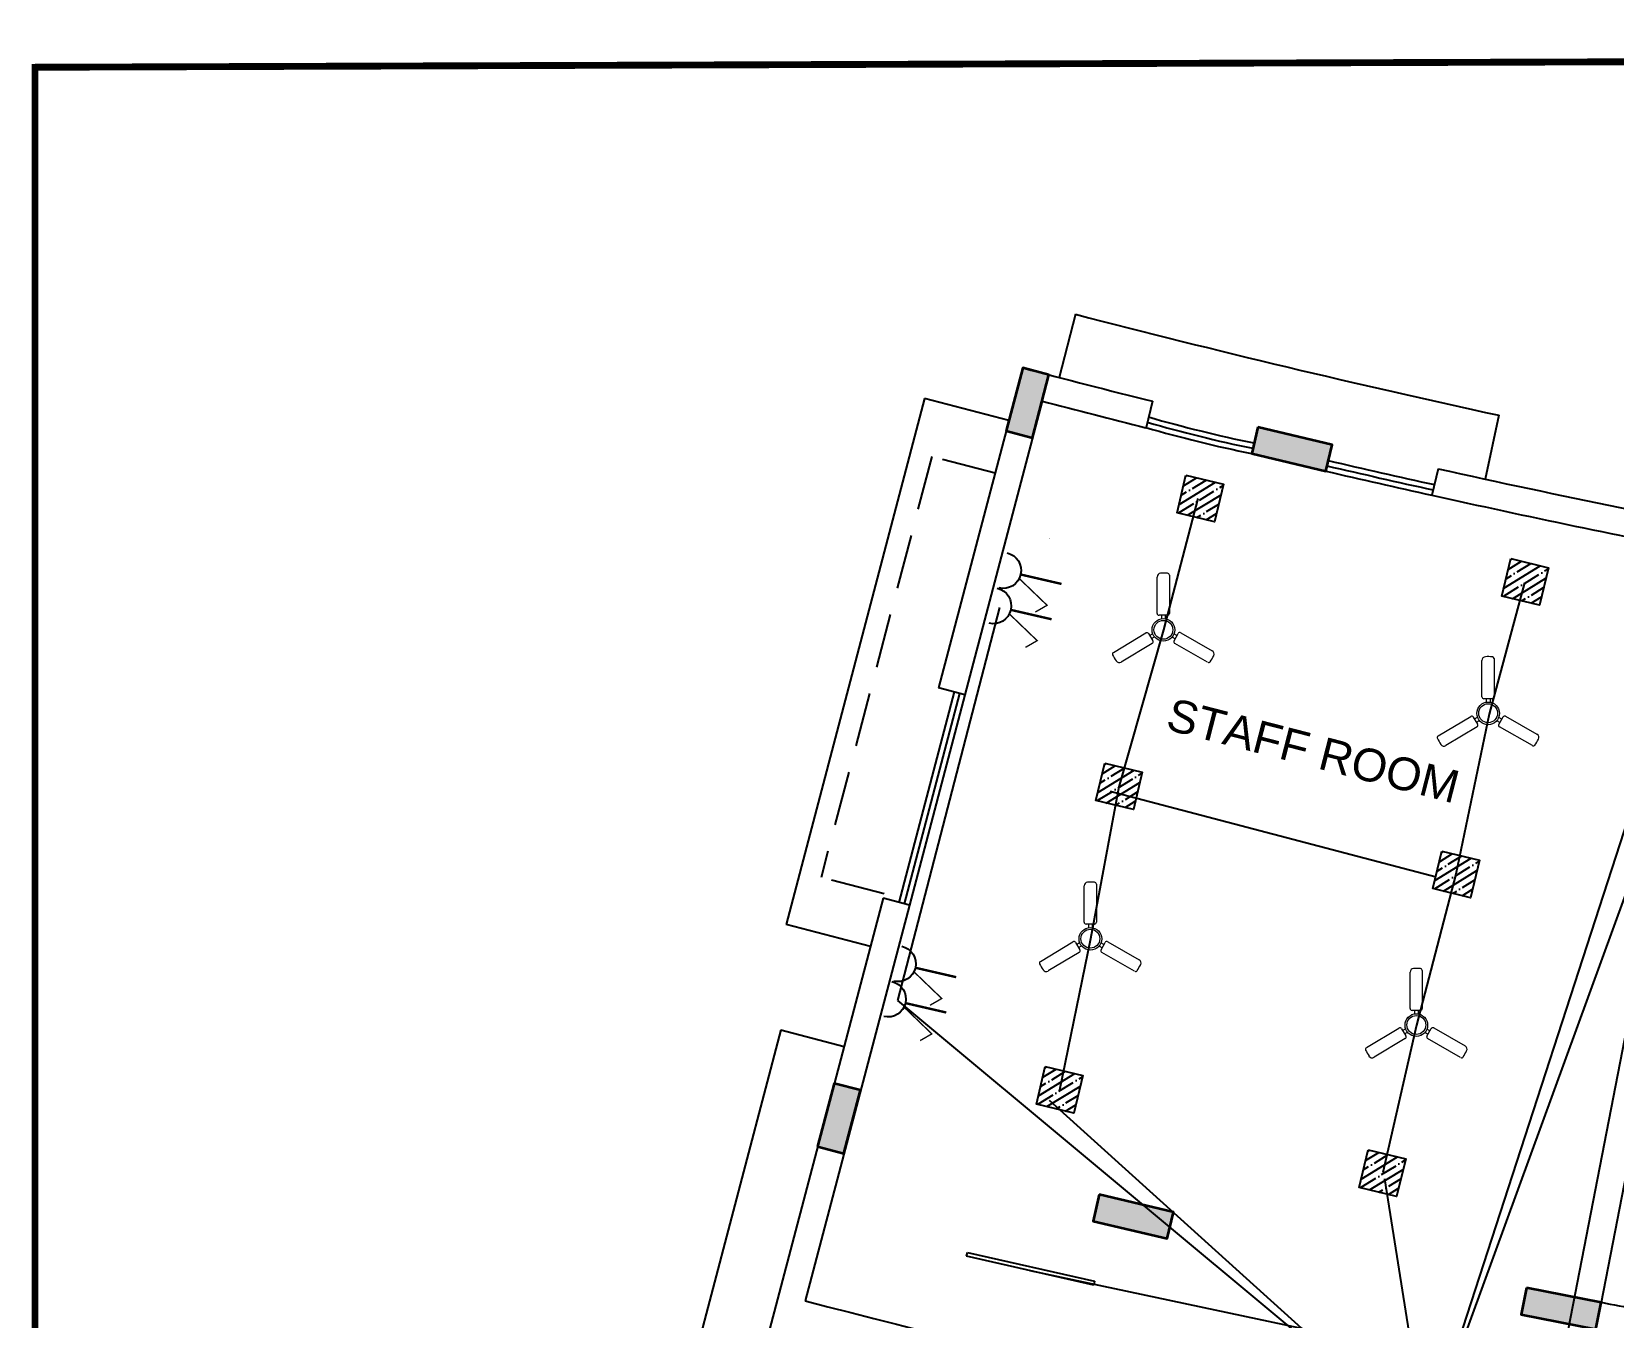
# Model space of a CAD drawing. Header units: inches. Extents: x -221585 to 401252, y -284294 to 332380.
# Drawn here: x 141612 to 143066, y 40704 to 41885 of the extents above; entities that cross this region are included whole.
import ezdxf

# ---------------------------------------------------------------- set-up
doc = ezdxf.new("R2010")
doc.units = ezdxf.units.IN
doc.header["$MEASUREMENT"] = 0
doc.linetypes.add('HIDDEN', pattern=[0.375, 0.25, -0.125])
doc.linetypes.add('HIDDEN2', pattern=[0.1875, 0.125, -0.0625])
for name, color, linetype, lineweight in [('ceilingfan', 1, 'Continuous', 15), ('column fa 25', 3, 'Continuous', 35), ('text', 72, 'HIDDEN2', 5)]:
    doc.layers.add(name, color=color, linetype=linetype, lineweight=lineweight)
doc.layers.add('E-LIGHT', color=7, linetype='Continuous')
doc.layers.add('UPS', color=7, linetype='Continuous')
doc.styles.add('DIM', font='arial.ttf')

# ---------------------------------------------------------------- blocks, each defined once
blk = doc.blocks.new('dd')
at = {"layer": 'column fa 25', "ltscale": 10}
h = blk.add_hatch(color=3, dxfattribs=at)
h.set_gradient(color1=(141, 141, 141), color2=(145, 145, 145), one_color=1, tint=0.57, name='CYLINDER')
h.paths.add_polyline_path([(177327.8, 119886), (177352.8, 119886), (177352.8, 119956), (177327.8, 119956)])
at = {"layer": 'column fa 25', "color": 1, "ltscale": 10}
blk.add_lwpolyline([(177327.8, 119886), (177352.8, 119886), (177352.8, 119956), (177327.8, 119956)], close=True, dxfattribs=at)
blk = doc.blocks.new('ddfe')
at = {"layer": 'column fa 25', "ltscale": 10}
h = blk.add_hatch(color=3, dxfattribs=at)
h.set_gradient(color1=(141, 141, 141), color2=(145, 145, 145), one_color=1, tint=0.57, name='CYLINDER')
h.paths.add_polyline_path([(177039, 119902.4), (177064, 119902.4), (177064, 119962.4), (177039, 119962.4)])
at = {"layer": 'column fa 25', "color": 2, "ltscale": 10}
blk.add_lwpolyline([(177039, 119902.4), (177064, 119902.4), (177064, 119962.4), (177039, 119962.4)], close=True, dxfattribs=at)
blk = doc.blocks.new('Fan')
at = {"color": 6}
for p, q in [((-5.8, 15.7), (-5.8, 48.4)), ((5.2, 50.1), (5.2, 15.7)), ((3.5, 14), (-4.1, 14)), ((-1.9, 14), (-1.9, 10.8)), ((1.5, 14), (1.5, 10.8)), ((-45.2, -19.5), (-15.9, -1.9)), ((-10.2, -11.4), (-38.2, -28.2)), ((-13.6, -2.5), (-9.7, -9)), ((-12.6, -4.2), (-9.9, -2.6)), ((-10.8, -7.1), (-8.1, -5.5)), ((10.3, -7.3), (7.6, -5.8)), ((12, -4.4), (9.3, -2.8)), ((9.4, -9.1), (13.2, -2.4)), ((39.7, -28.3), (10, -11.4)), ((15.5, -1.8), (43.8, -18))]:
    blk.add_line(p, q, dxfattribs=at)
for centre, radius in [((-0.2, 0.8), 10.2), ((-0.2, 0.9), 8.5)]:
    blk.add_circle(centre, radius, dxfattribs=at)
for centre, radius, start, end in [((-2.4, 48.4), 3.4, 92.735, 180), ((-0.2, 0.9), 51, 85.7207, 92.735), ((3.5, 50.1), 1.7, 0, 85.7207), ((-4.1, 15.7), 1.7, 180, 270), ((3.5, 15.7), 1.7, 270, 0), ((-15, -3.4), 1.7, 30.9808, 120.9808), ((-11.1, -9.9), 1.7, 300.9808, 30.9808), ((10.8, -9.9), 1.7, 150.2708, 240.2708), ((14.6, -3.3), 1.7, 60.2708, 150.2708), ((-44.4, -21), 1.7, 120.9808, 206.3239), ((-0.2, 0.9), 51, 206.3239, 213.3255), ((-40, -25.3), 3.4, 213.3255, 300.9808), ((40.6, -26.9), 1.7, 240.2708, 325.7165), ((-0.2, 0.9), 51, 325.7165, 332.7215), ((42.1, -20.9), 3.4, 332.7215, 60.2708)]:
    blk.add_arc(centre, radius, start, end, dxfattribs=at)
blk = doc.blocks.new('ups 6A')
at = {"layer": 'E-LIGHT', "color": 4}
for points, const_width in [([(5905666.9, -1658491.3), (5905670.4, -1658287.3)], 11.7), ([(5905691.6, -1658286), (5905784.8, -1658448.2), (5905830.5, -1658400.8)], 6.64)]:
    blk.add_lwpolyline(points, dxfattribs=dict(at, const_width=const_width))
blk.add_arc((5905671.9, -1658199.8), 87.4, 179.01016, 359.01016, dxfattribs=at)

msp = doc.modelspace()

# ---------------------------------------------------------------- hatches: boundary and pattern name
at = {"ltscale": 10}
h = msp.add_hatch(dxfattribs=at)
h.set_pattern_fill('ANSI35', color=1, scale=50, angle=-13.423)
h.set_pattern_definition([(31.5770164, (-50519.884, -99608.398), (-6.5455525, 10.6492132), []), (31.5770164, (-50511.287, -99610.45), (-6.5455525, 10.6492132), [15.625, -3.125, 0, -3.125])])
h.paths.add_polyline_path([(142699.2, 41434.9), (142707.4, 41469.4), (142672.9, 41477.6), (142664.7, 41443.1)])
h = msp.add_hatch(dxfattribs=at)
h.set_pattern_fill('ANSI35', color=1, scale=50, angle=-13.423)
h.set_pattern_definition([(31.5770164, (-50221.34, -99685.064), (-6.5455525, 10.6492132), []), (31.5770164, (-50212.743, -99687.116), (-6.5455525, 10.6492132), [15.625, -3.125, 0, -3.125])])
h.paths.add_polyline_path([(142997.7, 41358.2), (143006, 41392.7), (142971.4, 41401), (142963.2, 41366.5)])
h = msp.add_hatch(dxfattribs=at)
h.set_pattern_fill('ANSI35', color=1, scale=50, angle=-13.423)
h.set_pattern_definition([(31.5770164, (-50594.589, -99872.915), (-6.5455525, 10.6492132), []), (31.5770164, (-50585.991, -99874.967), (-6.5455525, 10.6492132), [15.625, -3.125, 0, -3.125])])
h.paths.add_polyline_path([(142624.5, 41170.4), (142632.7, 41204.9), (142598.2, 41213.1), (142590, 41178.6)])
h = msp.add_hatch(dxfattribs=at)
h.set_pattern_fill('ANSI35', color=1, scale=50, angle=-13.423)
h.set_pattern_definition([(31.5770164, (-50284.697, -99953.831), (-6.5455525, 10.6492132), []), (31.5770164, (-50276.099, -99955.883), (-6.5455525, 10.6492132), [15.625, -3.125, 0, -3.125])])
h.paths.add_polyline_path([(142934.4, 41089.4), (142942.6, 41124), (142908.1, 41132.2), (142899.9, 41097.7)])
h = msp.add_hatch(dxfattribs=at)
h.set_pattern_fill('ANSI35', color=1, scale=50, angle=-13.423)
h.set_pattern_definition([(31.5770164, (-50649.19, -100151.835), (-6.5455525, 10.6492132), []), (31.5770164, (-50640.593, -100153.887), (-6.5455525, 10.6492132), [15.625, -3.125, 0, -3.125])])
h.paths.add_polyline_path([(142569.9, 40891.4), (142578.1, 40926), (142543.6, 40934.2), (142535.4, 40899.7)])
h = msp.add_hatch(dxfattribs=at)
h.set_pattern_fill('ANSI35', color=1, scale=50, angle=-13.423)
h.set_pattern_definition([(31.5770164, (-50352.556, -100228.394), (-6.5455525, 10.6492132), []), (31.5770164, (-50343.958, -100230.446), (-6.5455525, 10.6492132), [15.625, -3.125, 0, -3.125])])
h.paths.add_polyline_path([(142866.5, 40814.9), (142874.8, 40849.4), (142840.2, 40857.7), (142832, 40823.1)])

# ---------------------------------------------------------------- linework, layer by layer
at = {"color": 20, "ltscale": 10}
for p, q in [((142571.4, 41625.6, -0.4), (142556.3, 41567.5)), ((142432.7, 41548.3, 0.4), (142305.4, 41064.8, 0.4)), ((142510.1, 41527.9), (142432.7, 41548.3, 0.4)), ((142960.5, 41532.8, -0.4), (142947.8, 41474.1)), ((142382.8, 41044.4), (142305.4, 41064.8, 0.4)), ((142300.5, 40967.9, 0.4), (142198.7, 40581, 0.4)), ((142300.5, 40967.9, 0.4), (142358.6, 40952.6, 0.4))]:
    msp.add_line(p, q, dxfattribs=at)
at = {"color": 4, "ltscale": 8}
for p, q in [((142522.8, 41576.3, 0.4), (142445.4, 41282.3, 0.4)), ((142540.7, 41545.8), (142469.6, 41275.9, 0.4)), ((142394.5, 41088.9, 0.4), (142288.5, 40686.6, 0.4)), ((142418.7, 41082.5, 0.4), (142322.9, 40718.9, 0.4))]:
    msp.add_line(p, q, dxfattribs=at)
at = {"color": 4, "ltscale": 10}
for p, q in [((142642.1, 41545.6), (142636.2, 41521.4)), ((142739.2, 41521.8), (142733.3, 41497.5)), ((142807.2, 41505.7, 0), (142801.2, 41481.4, 0)), ((142904.7, 41483.6, 0), (142898.8, 41459.3, 0)), ((143162.1, 41404.5), (143024.1, 40692.7)), ((143186.7, 41399.7), (143054.4, 40717.4)), ((142469.6, 41275.9, 0.4), (142445.4, 41282.3, 0.4)), ((142418.7, 41082.5, 0.4), (142394.5, 41088.9, 0.4))]:
    msp.add_line(p, q, dxfattribs=at)
at = {"color": 20, "linetype": 'HIDDEN', "ltscale": 200}
for p, q in [((142439.3, 41494.8, 0.3), (142337.5, 41108, 0.3)), ((142497.4, 41479.6), (142439.3, 41494.8, 0.3)), ((142395.5, 41092.8), (142337.5, 41108, 0.3))]:
    msp.add_line(p, q, dxfattribs=at)
at = {"color": 6}
for p, q in [((142683.9, 41456.3), (142652.1, 41335.6)), ((142983.9, 41378.7), (142951.4, 41258.2)), ((142652.1, 41335.6), (142611.3, 41191.3)), ((142951.4, 41258.2), (142921, 41111)), ((142611.3, 41191.3), (142585, 41051.6)), ((142603.1, 41187.4), (142902.8, 41108.5)), ((142921, 41111), (142884.6, 40972.3)), ((142585, 41051.6), (142556.6, 40912.4)), ((142884.6, 40972.3), (142853.8, 40836.8)), ((142816.4, 40685.6, -0.4), (142529.7, 40746.6, -0.4))]:
    msp.add_line(p, q, dxfattribs=at)
at = {"color": 42}
for p, q in [((142408.2, 40994.9, 0), (142501.9, 41356)), ((142893.9, 40590.2, 0), (143129.6, 41237)), ((142893.9, 40590.2, 0), (142408.2, 40994.9, 0))]:
    msp.add_line(p, q, dxfattribs=at)
at = {"color": 3}
msp.add_line((142893.9, 40590.2, 0), (143135, 41333.6, 0.4), dxfattribs=at)
at = {"color": 5, "ltscale": 8}
for p, q in [((142459.9, 41278.5, 0.4), (142409, 41085.1, 0.4)), ((142464.8, 41277.2, 0.4), (142413.8, 41083.8, 0.4)), ((142469.6, 41275.9, 0.4), (142418.7, 41082.5, 0.4))]:
    msp.add_line(p, q, dxfattribs=at)
at = {"color": 1}
for p in [(142547.1, 40903.4), (142855.2, 40830.9)]:
    msp.add_line(p, (142893.9, 40590.2, 0), dxfattribs=at)
at = {"color": 5}
for p, q in [((142471.2, 40759.9, -0.4), (142472, 40763.4, -0.4)), ((142472, 40763.4, -0.4), (142588.9, 40736.9, -0.4)), ((142588.1, 40733.3, -0.4), (142471.2, 40759.9, -0.4)), ((142588.9, 40736.9, -0.4), (142588.1, 40733.3, -0.4))]:
    msp.add_line(p, q, dxfattribs=at)
at = {"color": 6, "const_width": 6.3}
msp.add_lwpolyline([(141615.1, 36021.8), (141615.1, 41852.6), (150230.4, 41882.2), (150230.4, 36051.4)], close=True, dxfattribs=at)
at = {"color": 1, "ltscale": 10}
for points in [[(142672.9, 41477.6), (142707.4, 41469.4), (142699.2, 41434.9), (142664.7, 41443.1)], [(142971.4, 41401), (143006, 41392.7), (142997.7, 41358.2), (142963.2, 41366.5)]]:
    msp.add_lwpolyline(points, close=True, dxfattribs=at)
at = {"color": 1, "ltscale": 10, "elevation": 0}
for points in [[(142598.2, 41213.1), (142632.7, 41204.9), (142624.5, 41170.4), (142590, 41178.6)], [(142908.1, 41132.2), (142942.6, 41124), (142934.4, 41089.4), (142899.9, 41097.7)], [(142543.6, 40934.2), (142578.1, 40926), (142569.9, 40891.4), (142535.4, 40899.7)], [(142840.2, 40857.7), (142874.8, 40849.4), (142866.5, 40814.9), (142832, 40823.1)]]:
    msp.add_lwpolyline(points, close=True, dxfattribs=at)
at = {"color": 20, "ltscale": 10}
msp.add_arc((145092.1, 51332.1, -0.4), 10028.5, 255.44206, 257.72798, dxfattribs=at)
at = {"color": 4, "ltscale": 10}
for centre, radius, start, end in [((145092.1, 51332.1), 10088.5, 255.2456, 255.94477), ((145092.1, 51332.1), 10113.5, 255.3873, 255.94571), ((145092.1, 51332.1), 10158.5, 255.24551, 255.2456), ((145092.1, 51332.1), 10088.5, 257.47826, 259.41605), ((145092.1, 51332.1), 10113.5, 257.47541, 258.99838), ((144484.6, 51514.1, 0.8), 10278.5, 259.13811, 259.13819), ((145092.1, 51332.1), 10968.5, 255.37616, 259.00059), ((145092.3, 51334.6), 10810.9, 259.13441, 259.49134)]:
    msp.add_arc(centre, radius, start, end, dxfattribs=at)
at = {"color": 5, "ltscale": 10}
for centre, radius, start, end in [((142987.5, 42739.3, 0), 1267.5, 253.9062, 258.4278), ((142987.5, 42739.3, 0), 1262.5, 253.8966, 258.4278), ((142987.5, 42739.3, 0), 1257.5, 253.8869, 258.4278), ((145092, 51332.1, 0), 10103.5, 256.90939, 257.47655), ((145092, 51332.1, 0), 10113.5, 256.90882, 257.47541), ((145092, 51332.1, 0), 10108.5, 256.90911, 257.47598)]:
    msp.add_arc(centre, radius, start, end, dxfattribs=at)

# ---------------------------------------------------------------- block references
at = {"layer": 'ceilingfan', "xscale": 1.02030405060046, "yscale": 1.02030405060046, "zscale": 1.02030405060046}
for p in [(142652.3, 41334.7), (142950.8, 41258), (142585.2, 41050.8), (142884.8, 40971.5)]:
    msp.add_blockref('Fan', p, dxfattribs=at)
at = {"layer": 'column fa 25', "color": 3, "extrusion": (-0.002536, 0.00066792, 0.999997), "rotation": 345.2438381490571}
for p in [(-59232.8, -29336.4, -333.2), (-59406, -29994, -333.2)]:
    msp.add_blockref('ddfe', p, dxfattribs=at)
at = {"layer": 'column fa 25', "color": 3, "rotation": 256.6489197670163}
msp.add_blockref('dd', (67041.2, 241740.8, 0), dxfattribs=at)
at = {"layer": 'column fa 25', "color": 3, "extrusion": (-9.93424e-05, -0.000423037, 1), "rotation": 256.7846096250366}
msp.add_blockref('dd', (66421.4, 240855.6, -31.4), dxfattribs=at)
at = {"layer": 'column fa 25', "color": 3, "extrusion": (-8.3305e-05, -0.000426485, 1), "rotation": 258.9476312143032}
msp.add_blockref('dd', (59318.2, 237752.5, -29.3), dxfattribs=at)
at = {"layer": 'UPS', "color": 3, "xscale": -0.1887460698150346, "yscale": 0.1887460698150343, "zscale": 0.1887460698150344, "rotation": 76.0075217582165}
for p in [(108334.7, 1198663.9), (108325.6, 1198631.4), (108237.9, 1198302.5, 0), (108228.8, 1198270, 0)]:
    msp.add_blockref('ups 6A', p, dxfattribs=at)

# ---------------------------------------------------------------- texts
at = {"layer": 'text', "lineweight": -2, "ltscale": 2, "insert": (142653, 41243.9), "char_height": 30, "width": 355.22, "attachment_point": 7, "rotation": 345.5784, "style": 'DIM'}
msp.add_mtext('{\\C3;STAFF ROOM}', dxfattribs=at)

doc.saveas('drawing.dxf')
